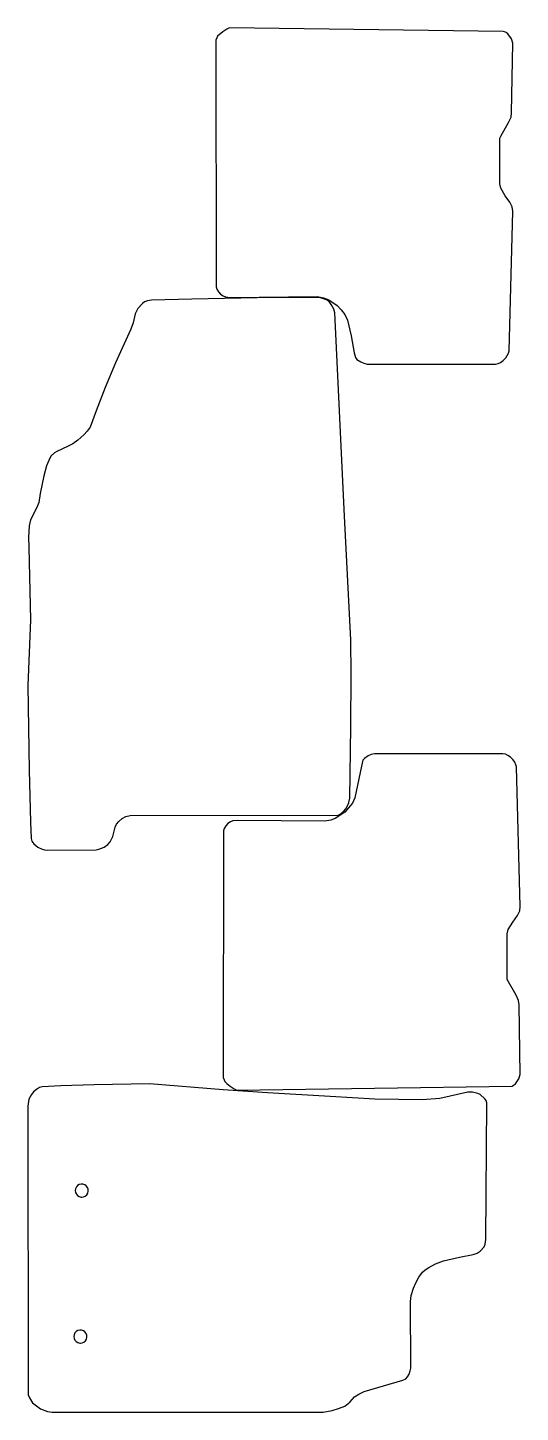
# Model space of a CAD drawing. Header units: millimetres. Extents: x 1789 to 2499, y 1 to 1999.
import ezdxf

# ---------------------------------------------------------------- set-up
doc = ezdxf.new("R2010")
doc.units = ezdxf.units.MM

msp = doc.modelspace()

# ---------------------------------------------------------------- linework, layer by layer
at = {"color": 7}
for points in [[(2486.5, 1876), (2488.3, 1976.7), (2486.1, 1982.8), (2481.2, 1990), (2478.6, 1992.1), (2476.4, 1993.2), (2474.1, 1993.5), (2079.6, 1999), (2075.8, 1997.1), (2070, 1993.2), (2062.5, 1986.6), (2061.3, 1984.5), (2060.1, 1980.9), (2060.4, 1625.1), (2061.4, 1621.6), (2063.7, 1617.8), (2066.7, 1614.5), (2070.4, 1612.1), (2074, 1610.5), (2080.5, 1609.8), (2206.6, 1611.2), (2215.3, 1609.3), (2223, 1606.1), (2235.1, 1598), (2240.7, 1592), (2246.2, 1585.1), (2249.9, 1577.2), (2254.9, 1554.5), (2259.6, 1529.6), (2261.3, 1523.2), (2263.5, 1520.4), (2269, 1516.7), (2273.3, 1515), (2278.2, 1513.7), (2463.3, 1513.6), (2466.9, 1514.5), (2470.4, 1516.1), (2474.2, 1518.8), (2478.2, 1522.6), (2480.3, 1526), (2482, 1529.5), (2482.8, 1532.5), (2488.1, 1734.1), (2487.5, 1740.3), (2484.1, 1747.2), (2477.4, 1756.5), (2470.8, 1767.2), (2469.3, 1773.6), (2469.4, 1839.4), (2470.8, 1842.5), (2482.2, 1862.4), (2485.7, 1870.1)], [(1936.3, 862.4), (2236.5, 862.5), (2239.5, 864.1), (2244.3, 867.9), (2247.3, 872), (2250.3, 877.3), (2251.7, 881.1), (2253, 887), (2254.8, 990.2), (2255, 1065.6), (2254.8, 1115.8), (2245.4, 1294.2), (2231.8, 1587.5), (2230, 1592.9), (2226.3, 1599.7), (2223.2, 1603.7), (2219.4, 1606.4), (2210.9, 1609.3), (2203.9, 1609.9), (2119.5, 1609.3), (2025.2, 1607.4), (1967.1, 1605.8), (1961.6, 1605), (1957, 1603.3), (1954.3, 1601.2), (1947.5, 1593.6), (1943.9, 1586.3), (1940.7, 1573.1), (1937.3, 1563.9), (1915.4, 1515.3), (1900.4, 1479.8), (1887.3, 1445.9), (1878.6, 1422.4), (1874.6, 1416.6), (1869.9, 1411.4), (1861.2, 1403.7), (1853.6, 1398.5), (1846.1, 1394.5), (1830.7, 1387.6), (1827.3, 1385.6), (1822.8, 1381.3), (1820.6, 1378), (1815.8, 1367), (1811.9, 1352.5), (1806.9, 1326.7), (1804.6, 1314), (1801.8, 1306.8), (1792.6, 1288.8), (1790.7, 1280.4), (1790, 1263.8), (1790.3, 1248.9), (1792.8, 1144.7), (1788.7, 1049.8), (1790.6, 927.6), (1792.7, 852.7), (1793.6, 828.9), (1794.7, 825.3), (1797.5, 821.1), (1803.3, 816.7), (1809.8, 813.6), (1813.1, 812.8), (1817.7, 812.4), (1887.3, 812.8), (1891.5, 813.6), (1899.1, 816.6), (1904.3, 820.5), (1907.5, 824.4), (1911.4, 832.1), (1914.8, 845.4), (1916.8, 849.8), (1920, 853.7), (1925, 857.7), (1930, 860.6)], [(2499, 488.4), (2497.2, 589.1), (2496.4, 595), (2492.9, 602.7), (2480.1, 625.6), (2480, 691.4), (2481.5, 697.8), (2488.1, 708.5), (2494.8, 717.9), (2498.2, 724.7), (2498.8, 730.9), (2493.5, 932.5), (2492.7, 935.5), (2491, 939.1), (2488.9, 942.5), (2484.9, 946.2), (2481.1, 948.9), (2477.6, 950.5), (2474, 951.4), (2288.9, 951.3), (2284, 950), (2279.7, 948.4), (2274.2, 944.6), (2272, 941.8), (2269.9, 933.5), (2260.6, 887.9), (2256.9, 879.9), (2251.4, 873.1), (2245.8, 867), (2232.1, 858), (2226, 855.7), (2217.3, 853.8), (2091.2, 855.2), (2084.7, 854.5), (2081.1, 852.9), (2077.4, 850.6), (2074.4, 847.2), (2072.1, 843.4), (2071.1, 840), (2070.8, 484.1), (2072, 480.6), (2073.2, 478.4), (2076, 475.6), (2080.7, 471.8), (2086.5, 467.9), (2090.3, 466), (2487.1, 471.8), (2489.3, 472.9), (2491.9, 475), (2496.8, 482.3)], [(1788.7, 442.8), (1789.4, 26.1), (1791.3, 21.9), (1795.7, 14.9), (1807.3, 5.8), (1817.2, 2), (1823.9, 1), (2214.6, 1.2), (2227.9, 3.4), (2237.1, 6.3), (2246.1, 10.1), (2253.2, 15.8), (2260.1, 23.2), (2266.3, 27.2), (2273.8, 31.1), (2329.5, 47.4), (2333.8, 49.4), (2336.4, 52), (2338.6, 55.8), (2340.4, 60.7), (2341, 64.8), (2340.5, 161), (2341.8, 169.4), (2344.8, 180.2), (2348.2, 188), (2352.8, 196.1), (2358.1, 203.2), (2361.7, 206.7), (2367.3, 210.1), (2376.9, 215.3), (2388.5, 219.4), (2411.3, 225.1), (2431.1, 228.9), (2436.9, 230.8), (2441, 233.3), (2446.8, 239.7), (2448.2, 243.7), (2449.4, 250.6), (2450.8, 447.6), (2449.8, 451), (2447.9, 453.4), (2441.2, 459.4), (2438, 461), (2430.2, 463), (2423.3, 463.2), (2382.8, 454), (2357.4, 452), (2289.3, 452.8), (2224.7, 456.7), (2134.5, 461.8), (2070.7, 466.5), (1964.3, 474.9), (1884.4, 473.5), (1836.5, 472), (1809.6, 470.9), (1805.6, 469.6), (1801.3, 466.9), (1797.2, 463.5), (1794, 459.8), (1790.3, 452.7)], [(1866.6, 311.6), (1869.3, 312), (1871.8, 313.1), (1873.8, 315), (1875.2, 317.4), (1875.9, 320), (1875.7, 322.8), (1874.8, 325.4), (1873.2, 327.6), (1871, 329.3), (1868.4, 330.2), (1865.7, 330.3), (1863.1, 329.7), (1860.7, 328.2), (1858.9, 326.2), (1857.7, 323.7), (1857.3, 321), (1857.7, 318.2), (1858.9, 315.7), (1860.7, 313.7), (1863.1, 312.3), (1865.7, 311.6)], [(1864.7, 100.8), (1867.4, 101.2), (1869.8, 102.4), (1871.9, 104.3), (1873.3, 106.6), (1873.9, 109.3), (1873.8, 112.1), (1872.9, 114.7), (1871.3, 116.9), (1869.1, 118.5), (1866.5, 119.5), (1863.8, 119.6), (1861.1, 118.9), (1858.8, 117.5), (1856.9, 115.5), (1855.8, 113), (1855.4, 110.2), (1855.8, 107.5), (1856.9, 105), (1858.8, 103), (1861.1, 101.6), (1863.8, 100.9)]]:
    msp.add_lwpolyline(points, close=True, dxfattribs=at)

doc.saveas('drawing.dxf')
